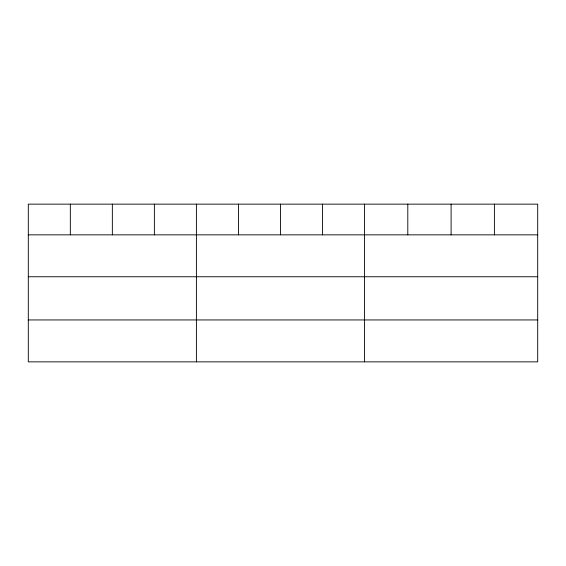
<?xml version="1.0" encoding="UTF-8"?>
<svg xmlns="http://www.w3.org/2000/svg" width="566" height="566" viewBox="0 0 566 566"><rect width="100%" height="100%" fill="white"/><g stroke="black" fill="none" stroke-linecap="round" stroke-linejoin="round"><path stroke-width="0.85" d="M537.7 276.76L537.7 204.142L28.3 204.142L28.3 361.858L537.7 361.858L537.7 276.76L28.3 276.76M28.3 234.848L537.7 234.848M28.3 319.946L537.7 319.946M494.401 204.142L494.401 234.848M451.102 204.142L451.102 234.848M407.803 204.142L407.803 234.848M364.504 204.142L364.504 361.858M322.478 204.142L322.478 234.848M280.453 204.142L280.453 234.848M238.428 204.142L238.428 234.848M196.402 204.142L196.402 361.858M154.376 204.142L154.376 234.848M112.351 204.142L112.351 234.848M70.326 204.142L70.326 234.848"/></g></svg>
